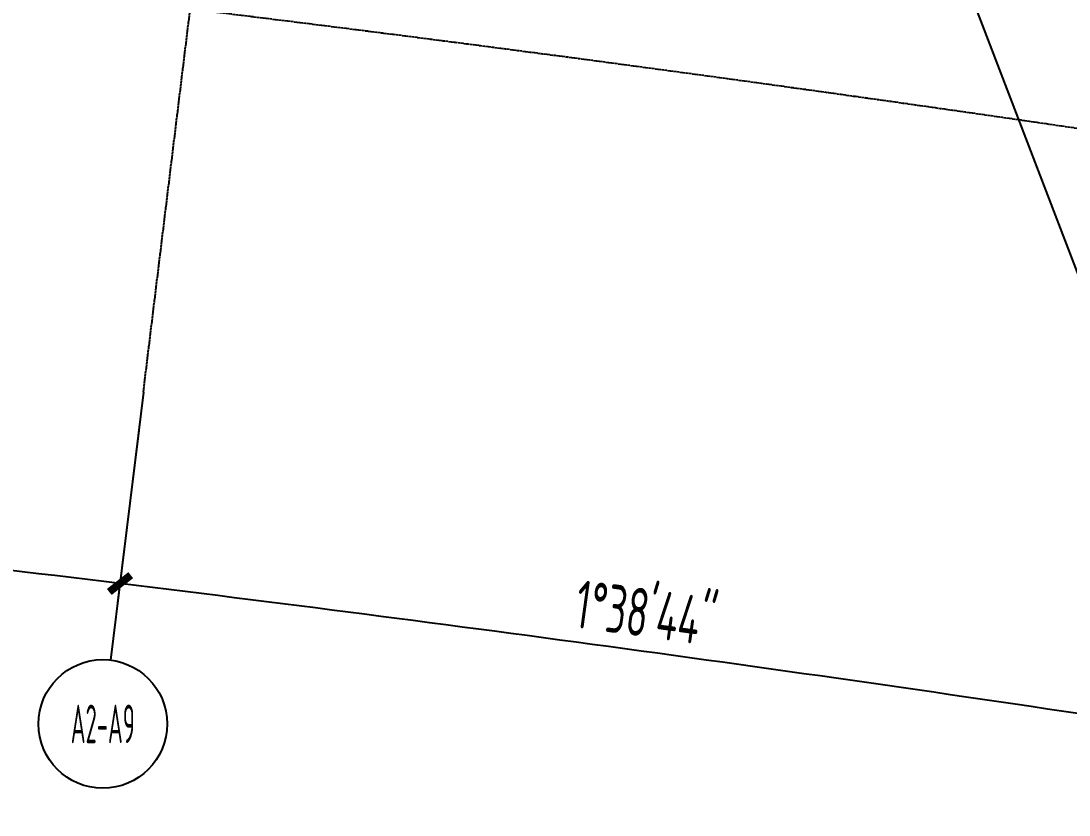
# Model space of a CAD drawing. Header units: millimetres. Extents: x 11677979 to 24947533, y -12764720 to -6308891.
# Drawn here: x 11812495 to 11820646, y -6413482 to -6407306 of the extents above; entities that cross this region are included whole.
import ezdxf
from ezdxf.enums import TextEntityAlignment as Align

# ---------------------------------------------------------------- set-up
doc = ezdxf.new("R2010")
doc.units = ezdxf.units.MM
doc.header["$LTSCALE"] = 10
for name, pattern in [('A2-RG-AXIS$0$CENTER', [2, 1.25, -0.25, 0.25, -0.25]), ('A2-RG-AXIS$0$DOTE', [2.42, 2, -0.2, 0.02, -0.2]), ('A2-RI-F4$0$A2-RG-AXIS$0$CENTER', [2, 1.25, -0.25, 0.25, -0.25]), ('A2-RI-F4$0$A2-RG-AXIS$0$DOTE', [2.42, 2, -0.2, 0.02, -0.2])]:
    doc.linetypes.add(name, pattern=pattern)
for name, color, linetype in [('A2-RG-AXIS$0$A-AXIS', 1, 'Continuous'), ('A2-RG-AXIS$0$A-DIMS-100', 1, 'Continuous'), ('A2-RG-AXIS$0$A-GRID', 1, 'A2-RG-AXIS$0$CENTER'), ('A2-RG-AXIS$0$A-SYMB', 4, 'Continuous'), ('A2-RI-F4$0$A2-RG-AXIS$0$A-AXIS', 1, 'Continuous'), ('A2-RI-F4$0$A2-RG-AXIS$0$A-DIMS-100', 1, 'Continuous'), ('A2-RI-F4$0$A2-RG-AXIS$0$A-GRID', 1, 'A2-RI-F4$0$A2-RG-AXIS$0$CENTER'), ('A2-RI-F4$0$A2-RG-AXIS$0$A-SYMB', 4, 'Continuous')]:
    doc.layers.add(name, color=color, linetype=linetype)
doc.layers.add('A2-RI-F4$0$A-GLAZ', color=140, linetype='Continuous', lineweight=5)
doc.styles.add('A2-RG-AXIS$0$ECADI', font='hzs.shx', dxfattribs={"width": 0.7, "bigfont": 'hztxt.shx'})
doc.styles.add('A2-RG-AXIS$0$XD2008', font='hzs.shx', dxfattribs={"width": 0.7, "bigfont": 'hztxt.shx'})
doc.styles.add('A2-RI-F4$0$A2-RG-AXIS$0$ECADI', font='hzs.shx', dxfattribs={"width": 0.7, "bigfont": 'hztxt.shx'})
doc.styles.add('A2-RI-F4$0$A2-RG-AXIS$0$XD2008', font='hzs.shx', dxfattribs={"width": 0.7, "bigfont": 'hztxt.shx'})
doc.dimstyles.new('A2-RG-AXIS$0$XD150', dxfattribs={"dimscale": 300, "dimtxt": 2.5, "dimasz": 1.5, "dimexe": 1, "dimexo": 2, "dimgap": 0.5, "dimtad": 1, "dimdec": 0, "dimdsep": 46, "dimtxsty": 'A2-RG-AXIS$0$XD2008', "dimcen": 2.5, "dimclrt": 4, "dimaunit": 1, "dimadec": 3, "dimazin": 0, "dimtfac": 1, "dimtdec": 0, "dimtmove": 2, "dimatfit": 3, "dimfxl": 0, "dimtolj": 1, "dimtzin": 0, "dimarcsym": 0})
doc.dimstyles.new('A2-RI-F4$0$A2-RG-AXIS$0$XD150', dxfattribs={"dimscale": 300, "dimtxt": 2.5, "dimasz": 1.5, "dimexe": 1, "dimexo": 2, "dimgap": 0.5, "dimtad": 1, "dimdec": 0, "dimdsep": 46, "dimtxsty": 'A2-RI-F4$0$A2-RG-AXIS$0$XD2008', "dimcen": 2.5, "dimclrt": 4, "dimaunit": 1, "dimadec": 3, "dimazin": 0, "dimtfac": 1, "dimtdec": 0, "dimtmove": 2, "dimatfit": 3, "dimfxl": 0, "dimtolj": 1, "dimtzin": 0, "dimarcsym": 0})

# ---------------------------------------------------------------- blocks, each defined once
blk = doc.blocks.new('A2-RG-AXIS$0$ECADI-TAG-GRID')
at = {"color": 13}
blk.add_circle((0, 0), 5, dxfattribs=at)
at = {"style": 'A2-RG-AXIS$0$ECADI', "width": 0.7}
blk.add_attdef('GRID', text='', height=5, dxfattribs=at).set_placement((0, 0), align=Align.MIDDLE)
blk = doc.blocks.new('A2-RG-AXIS$0$_ArchTick')
at = {"color": 0, "linetype": 'ByBlock', "const_width": 0.4}
blk.add_lwpolyline([(-0.5, -0.5), (0.5, 0.5)], dxfattribs=at)
blk = doc.blocks.new('*D407')
at = {"layer": 'A2-RG-AXIS$0$A-DIMS-100', "color": 0, "lineweight": -2, "ltscale": 3, "transparency": 16777216}
for p, q in [((11813410.8, -6410490.6), (11813247, -6411830.6)), ((11821542.3, -6411603.4), (11821340.1, -6412938.2))]:
    blk.add_line(p, q, dxfattribs=at)
blk.add_arc((11778730.7, -6694178.7), 284600, 81.384919, 83.030337, dxfattribs=at)
at = {"layer": 'Defpoints', "color": 0, "ltscale": 3, "transparency": 16777216}
for p in [(11813447.2, -6410192.8), (11821587.2, -6411306.8), (11818667, -6412394.7), (11778730.7, -6694178.7)]:
    blk.add_point(p, dxfattribs=at)
at = {"layer": 'A2-RG-AXIS$0$A-DIMS-100', "color": 0, "lineweight": -2, "ltscale": 3, "transparency": 16777216, "xscale": 150, "yscale": 150, "zscale": 150}
for p, rotation in [((11813265.2, -6411681.7), 173.0303374560399), ((11821362.5, -6412789.9), 351.3849186940221)]:
    blk.add_blockref('A2-RG-AXIS$0$_ArchTick', p, dxfattribs=dict(at, rotation=rotation))
at = {"layer": 'A2-RG-AXIS$0$A-DIMS-100', "color": 4, "ltscale": 3, "transparency": 16777216, "insert": (11817358.3, -6411911.3), "char_height": 375, "attachment_point": 5, "rotation": 352.20763, "style": 'A2-RG-AXIS$0$XD2008'}
blk.add_mtext('\\A1;1°38\'44"', dxfattribs=at)
blk = doc.blocks.new('*D415')
at = {"layer": 'A2-RG-AXIS$0$A-DIMS-100', "color": 0, "lineweight": -2, "ltscale": 3, "transparency": 16777216}
for p, q in [((11805250.6, -6409611.8), (11805125.4, -6410956)), ((11813410.8, -6410490.6), (11813247, -6411830.6))]:
    blk.add_line(p, q, dxfattribs=at)
blk.add_arc((11778730.7, -6694178.7), 284600, 83.030335, 84.675753, dxfattribs=at)
at = {"layer": 'Defpoints', "color": 0, "ltscale": 3, "transparency": 16777216}
for p in [(11805278.5, -6409313.1), (11813447.2, -6410192.8), (11810559.4, -6411364.1), (11778730.7, -6694178.7)]:
    blk.add_point(p, dxfattribs=at)
at = {"layer": 'A2-RG-AXIS$0$A-DIMS-100', "color": 0, "lineweight": -2, "ltscale": 3, "transparency": 16777216, "xscale": 150, "yscale": 150, "zscale": 150}
for p, rotation in [((11805139.3, -6410806.6), 174.6757533726868), ((11813265.2, -6411681.7), 353.0303346106688)]:
    blk.add_blockref('A2-RG-AXIS$0$_ArchTick', p, dxfattribs=dict(at, rotation=rotation))
at = {"layer": 'A2-RG-AXIS$0$A-DIMS-100', "color": 4, "ltscale": 3, "transparency": 16777216, "insert": (11809237.3, -6410918.5), "char_height": 375, "attachment_point": 5, "rotation": 353.85304, "style": 'A2-RG-AXIS$0$XD2008'}
blk.add_mtext('\\A1;1°38\'44"', dxfattribs=at)
blk = doc.blocks.new('A2-RI-F4$0$A2-RG-AXIS$0$ECADI-TAG-GRID')
at = {"color": 13}
blk.add_circle((0, 0), 5, dxfattribs=at)
at = {"style": 'A2-RI-F4$0$A2-RG-AXIS$0$ECADI', "width": 0.7}
blk.add_attdef('GRID', text='', height=5, dxfattribs=at).set_placement((0, 0), align=Align.MIDDLE)
blk = doc.blocks.new('A2-RI-F4$0$A2-RG-AXIS$0$_ArchTick')
at = {"color": 0, "linetype": 'ByBlock', "const_width": 0.4}
blk.add_lwpolyline([(-0.5, -0.5), (0.5, 0.5)], dxfattribs=at)
blk = doc.blocks.new('*D932')
at = {"layer": 'A2-RI-F4$0$A2-RG-AXIS$0$A-DIMS-100', "color": 0, "lineweight": -2, "ltscale": 3, "transparency": 16777216}
for p, q in [((11813410.8, -6410490.6), (11813247, -6411830.6)), ((11821542.3, -6411603.4), (11821340.1, -6412938.2))]:
    blk.add_line(p, q, dxfattribs=at)
blk.add_arc((11778730.7, -6694178.7), 284600, 81.384919, 83.030337, dxfattribs=at)
at = {"layer": 'Defpoints', "color": 0, "ltscale": 3, "transparency": 16777216}
for p in [(11813447.2, -6410192.8), (11821587.2, -6411306.8), (11818667, -6412394.7), (11778730.7, -6694178.7)]:
    blk.add_point(p, dxfattribs=at)
at = {"layer": 'A2-RI-F4$0$A2-RG-AXIS$0$A-DIMS-100', "color": 0, "lineweight": -2, "ltscale": 3, "transparency": 16777216, "xscale": 150, "yscale": 150, "zscale": 150}
for p, rotation in [((11813265.2, -6411681.7), 173.0303374560399), ((11821362.5, -6412789.9), 351.3849186940221)]:
    blk.add_blockref('A2-RI-F4$0$A2-RG-AXIS$0$_ArchTick', p, dxfattribs=dict(at, rotation=rotation))
at = {"layer": 'A2-RI-F4$0$A2-RG-AXIS$0$A-DIMS-100', "color": 4, "ltscale": 3, "transparency": 16777216, "insert": (11817358.3, -6411911.3), "char_height": 375, "attachment_point": 5, "rotation": 352.20763, "style": 'A2-RI-F4$0$A2-RG-AXIS$0$XD2008'}
blk.add_mtext('\\A1;1°38\'44"', dxfattribs=at)
blk = doc.blocks.new('*D940')
at = {"layer": 'A2-RI-F4$0$A2-RG-AXIS$0$A-DIMS-100', "color": 0, "lineweight": -2, "ltscale": 3, "transparency": 16777216}
for p, q in [((11805250.6, -6409611.8), (11805125.4, -6410956)), ((11813410.8, -6410490.6), (11813247, -6411830.6))]:
    blk.add_line(p, q, dxfattribs=at)
blk.add_arc((11778730.7, -6694178.7), 284600, 83.030335, 84.675753, dxfattribs=at)
at = {"layer": 'Defpoints', "color": 0, "ltscale": 3, "transparency": 16777216}
for p in [(11805278.5, -6409313.1), (11813447.2, -6410192.8), (11810559.4, -6411364.1), (11778730.7, -6694178.7)]:
    blk.add_point(p, dxfattribs=at)
at = {"layer": 'A2-RI-F4$0$A2-RG-AXIS$0$A-DIMS-100', "color": 0, "lineweight": -2, "ltscale": 3, "transparency": 16777216, "xscale": 150, "yscale": 150, "zscale": 150}
for p, rotation in [((11805139.3, -6410806.6), 174.6757533726868), ((11813265.2, -6411681.7), 353.0303346106688)]:
    blk.add_blockref('A2-RI-F4$0$A2-RG-AXIS$0$_ArchTick', p, dxfattribs=dict(at, rotation=rotation))
at = {"layer": 'A2-RI-F4$0$A2-RG-AXIS$0$A-DIMS-100', "color": 4, "ltscale": 3, "transparency": 16777216, "insert": (11809237.3, -6410918.5), "char_height": 375, "attachment_point": 5, "rotation": 353.85304, "style": 'A2-RI-F4$0$A2-RG-AXIS$0$XD2008'}
blk.add_mtext('\\A1;1°38\'44"', dxfattribs=at)
blk = doc.blocks.new('A2-RG-AXIS')
at = {"layer": 'A2-RG-AXIS$0$A-AXIS', "ltscale": 3}
blk.add_line((11813447.2, -6410192.8), (11813192.3, -6412277.3), dxfattribs=at)
at = {"layer": 'A2-RG-AXIS$0$A-GRID', "linetype": 'A2-RG-AXIS$0$DOTE'}
blk.add_line((11813447.2, -6410192.8), (11818325.2, -6370289.9), dxfattribs=at)
for radius in [293700, 289100]:
    blk.add_arc((11778730.7, -6694178.7), radius, 75.589281, 95.407645, dxfattribs=at)
at = {"layer": 'A2-RG-AXIS$0$A-SYMB'}
ref = blk.add_blockref('A2-RG-AXIS$0$ECADI-TAG-GRID', (11813131.7, -6412773.6), dxfattribs=dict(at, xscale=100, yscale=100, zscale=100))
ref.add_attrib('GRID', 'A2-A9', dxfattribs={"layer": '0', "extrusion": (0, 0, -1), "height": 300, "style": 'A2-RG-AXIS$0$ECADI', "text_generation_flag": 2, "width": 0.5}).set_placement((-11813131.7, -6412773.6), align=Align.MIDDLE)
at = {"layer": 'A2-RG-AXIS$0$A-DIMS-100', "ltscale": 3}
for base, p2, picture, middle in [((11810559.4, -6411364.1), (11805278.5, -6409313.1), '*D415', (11809237.3, -6410918.5)), ((11818667, -6412394.7), (11821587.2, -6411306.8), '*D407', (11817358.3, -6411911.3))]:
    dim = blk.add_angular_dim_3p(base=base, center=(11778730.7, -6694178.7), p1=(11813447.2, -6410192.8), p2=p2, dimstyle='A2-RG-AXIS$0$XD150', override={"dimscale": 150, "dimasz": 1, "dimblk": 'A2-RG-AXIS$0$_ArchTick', "dimadec": 4}, dxfattribs=at)
    dim.commit()
    dim.dimension.update_dxf_attribs({"geometry": picture, "text_midpoint": middle})
blk = doc.blocks.new('A2-RI-F4$0$A2-RG-AXIS')
at = {"layer": 'A2-RI-F4$0$A2-RG-AXIS$0$A-AXIS', "ltscale": 3}
blk.add_line((11813447.2, -6410192.8), (11813192.3, -6412277.3), dxfattribs=at)
at = {"layer": 'A2-RI-F4$0$A2-RG-AXIS$0$A-GRID', "linetype": 'A2-RI-F4$0$A2-RG-AXIS$0$DOTE'}
blk.add_line((11813447.2, -6410192.8), (11818325.2, -6370289.9), dxfattribs=at)
for radius in [293700, 289100]:
    blk.add_arc((11778730.7, -6694178.7), radius, 75.589281, 95.407645, dxfattribs=at)
at = {"layer": 'A2-RI-F4$0$A2-RG-AXIS$0$A-SYMB'}
ref = blk.add_blockref('A2-RI-F4$0$A2-RG-AXIS$0$ECADI-TAG-GRID', (11813131.7, -6412773.6), dxfattribs=dict(at, xscale=100, yscale=100, zscale=100))
ref.add_attrib('GRID', 'A2-A9', dxfattribs={"layer": '0', "extrusion": (0, 0, -1), "height": 300, "style": 'A2-RI-F4$0$A2-RG-AXIS$0$ECADI', "text_generation_flag": 2, "width": 0.5}).set_placement((-11813131.7, -6412773.6), align=Align.MIDDLE)
at = {"layer": 'A2-RI-F4$0$A2-RG-AXIS$0$A-DIMS-100', "ltscale": 3}
for base, p2, picture, middle in [((11810559.4, -6411364.1), (11805278.5, -6409313.1), '*D940', (11809237.3, -6410918.5)), ((11818667, -6412394.7), (11821587.2, -6411306.8), '*D932', (11817358.3, -6411911.3))]:
    dim = blk.add_angular_dim_3p(base=base, center=(11778730.7, -6694178.7), p1=(11813447.2, -6410192.8), p2=p2, dimstyle='A2-RI-F4$0$A2-RG-AXIS$0$XD150', override={"dimscale": 150, "dimasz": 1, "dimblk": 'A2-RI-F4$0$A2-RG-AXIS$0$_ArchTick', "dimadec": 4}, dxfattribs=at)
    dim.commit()
    dim.dimension.update_dxf_attribs({"geometry": picture, "text_midpoint": middle})
blk = doc.blocks.new('A2-RI-F4')
at = {"layer": 'A2-RI-F4$0$A-GLAZ'}
for radius, start, end in [(292900, 76.321235, 95.292728), (292500, 76.242989, 95.370975), (292530, 76.248865, 95.365099)]:
    blk.add_arc((11778730.7, -6694178.7), radius, start, end, dxfattribs=at)
at = {"layer": 'Defpoints', "color": 3}
blk.add_line((11818895.5, -6404531.5), (11827199.6, -6426207), dxfattribs=at)
blk.add_blockref('A2-RI-F4$0$A2-RG-AXIS', (0, 0))

msp = doc.modelspace()

# ---------------------------------------------------------------- block references
for name in ['A2-RI-F4', 'A2-RG-AXIS']:
    msp.add_blockref(name, (0, 0))

doc.saveas('drawing.dxf')
